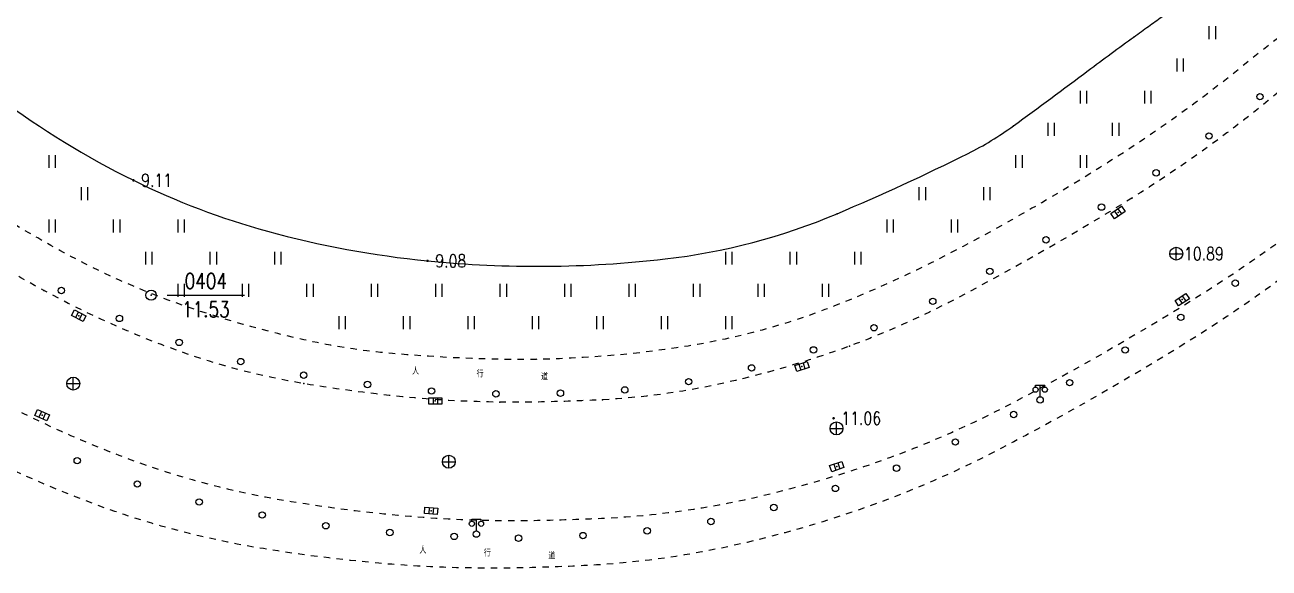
# Model space of a CAD drawing. Extents: x 940 to 2162, y 608 to 1562.
# Drawn here: x 1108.6 to 1205.1, y 609 to 651.1 of the extents above; entities that cross this region are included whole.
import ezdxf
from ezdxf.enums import TextEntityAlignment as Align

# ---------------------------------------------------------------- set-up
doc = ezdxf.new("R2010")
doc.units = 0
doc.header["$LTSCALE"] = 0.5
doc.header["$PDSIZE"] = 0.2
doc.linetypes.add('X6', pattern=[2, 1, -1])
doc.layers.get('0').update_dxf_attribs({"linetype": 'CONTINUOUS'})
for name, color, linetype in [('DLDW', 11, 'CONTINUOUS'), ('DLSS', 4, 'CONTINUOUS'), ('GCD', 1, 'CONTINUOUS'), ('GXYZ', 2, 'CONTINUOUS'), ('KZD', 1, 'CONTINUOUS'), ('SXSS', 5, 'CONTINUOUS'), ('ZBTZ', 3, 'CONTINUOUS'), ('ZDH', 1, 'CONTINUOUS')]:
    doc.layers.add(name, color=color, linetype=linetype)
doc.styles.add('HZ', font='rs.shx', dxfattribs={"width": 0.8, "bigfont": 'hztxt.shx'})

# ---------------------------------------------------------------- blocks, each defined once
blk = doc.blocks.new('gc043')
for p, q in [((-1, 0), (1, 0)), ((0, -1), (0, 1))]:
    blk.add_line(p, q)
blk.add_circle((0, 0), 1)
blk = doc.blocks.new('gc041')
for p, q in [((-1, 0.5), (1, 0.5)), ((-1, -0.5), (-1, 0.5)), ((-0.33, 0.5), (-0.33, -0.5)), ((0.33, 0.5), (0.33, -0.5)), ((1, 0.5), (1, -0.5)), ((1, -0.5), (-1, -0.5))]:
    blk.add_line(p, q)
blk = doc.blocks.new('gc170')
at = {"linetype": 'Continuous'}
blk.add_circle((0, 0), 0.5, dxfattribs=at)
blk = doc.blocks.new('GC200')
at = {"linetype": 'Continuous', "const_width": 0.2, "flags": 128}
blk.add_lwpolyline([(-0.1, 0, 1), (0.1, 0, 1)], format="xyb", close=True, dxfattribs=at)
blk = doc.blocks.new('gc117')
blk.add_circle((0, 0), 0.8)
blk.add_point((0, 0))
blk = doc.blocks.new('gc121')
for p, q in [((-0.5, -1), (-0.5, 1)), ((0.5, -1), (0.5, 1))]:
    blk.add_line(p, q)
blk = doc.blocks.new('gc097')
for p, q in [((-0.7, 2), (-0.7, 2.3)), ((-0.7, 2.3), (0.7, 2.3)), ((0, 0.5), (0, 2.3)), ((0.7, 2.3), (0.7, 2))]:
    blk.add_line(p, q)
for centre, radius in [((-0.7, 1.6), 0.4), ((0.73, 1.6), 0.4), ((0, 0), 0.5)]:
    blk.add_circle(centre, radius)

msp = doc.modelspace()

# ---------------------------------------------------------------- linework, layer by layer
at = {"layer": 'DLSS', "linetype": 'X6', "flags": 128}
for points in [[(1405.624, 701.519, 0.023491), (1388.946, 697.665, 0.038552), (1378.841, 693.963, 0.006529), (1362.365, 686.181, 0.01772), (1356.259, 682.926, 0.061108), (1340.875, 671.298, -0.068267), (1328.257, 662.041, -0.016009), (1322.768, 659.289, -0.02366), (1319.075, 657.791, -0.045219), (1311.753, 655.94, -0.054238), (1305.676, 655.642, -0.016984), (1302.16, 655.972, -0.008186), (1294.556, 657.073, -0.038193), (1277.652, 661.147, 0.036458), (1258.974, 665.717, 0.035354), (1247.582, 666.819, 0.045553), (1238.471, 666.223, 0.061008), (1228.1, 663.26, 0.040861), (1214.444, 656.12, 0.02985), (1203.233, 648.064, -0.02999), (1192.717, 640.511, -0.020006), (1180.636, 633.548, -0.026961), (1171.369, 629.309, -0.054055), (1160.073, 626.219, -0.04426), (1145.532, 625.191, -0.019079), (1136.568, 625.694, -0.029014), (1130.945, 626.556, -0.033538), (1120.283, 629.591, -0.038874), (1111.674, 633.456, -0.013137), (1106.236, 636.613, -0.020575), (1103.041, 638.768, -0.022143), (1098.098, 642.756, -0.017543), (1092.178, 648.363, -0.021757), (1089.667, 651.146, -0.01219), (1085.315, 656.683, -0.059278), (1079.196, 667.289, -0.062631), (1076.018, 678.349, -0.023199), (1075.31, 684.86, -0.062756), (1075.418, 686.568, -0.014391), (1077.831, 697.485, 0.00835), (1082.317, 716.674, 0.00067), (1087.064, 738.772, 0.004508), (1087.747, 742.12, 0.013968), (1088.586, 747.179, 0.003122), (1091.46, 769.142, 0.007981), (1093.75, 790.285, 0.017627), (1094.307, 800.086, 0.024093), (1094.112, 807.365, 0.011914), (1092.709, 821.525, 0.010278), (1091.978, 826.602, 0.009428), (1090.967, 832.077, 0.063866), (1090.093, 834.638, 0.027206), (1087.788, 838.75, 0.027206)], [(1406.22, 698.247, 0.023491), (1389.846, 694.463, 0.038552), (1380.222, 690.938, 0.006529), (1363.824, 683.193, 0.01772), (1357.926, 680.049, 0.061108), (1343.188, 668.909, -0.068267), (1329.842, 659.117, -0.016009), (1324.163, 656.27, -0.02366), (1320.178, 654.654, -0.045219), (1312.273, 652.656, -0.054238), (1305.478, 652.323, -0.016984), (1301.738, 652.674, -0.008186), (1294.026, 653.79, -0.038193), (1276.629, 657.983, 0.036458), (1258.421, 662.438, 0.035354), (1247.496, 663.494, 0.045553), (1238.989, 662.938, 0.061008), (1229.395, 660.198, 0.040861), (1216.22, 653.309, 0.030612), (1205.075, 645.274, -0.032321), (1194.492, 637.699, -0.018438), (1180.8, 629.864, -0.032389), (1172.587, 626.215, -0.034847), (1162.45, 623.26, -0.040464), (1153.434, 622.052, -0.007224), (1149.162, 621.89, -0.008372), (1145.473, 621.866, -0.021019), (1138.428, 622.234, -0.01798), (1130.251, 623.304, -0.044583), (1120.557, 625.833, -0.038874), (1110.081, 630.537, -0.013137), (1104.492, 633.782, -0.020575), (1101.07, 636.09, -0.022143), (1095.897, 640.263, -0.017543), (1089.808, 646.03, -0.021757), (1087.103, 649.028, -0.01219), (1082.651, 654.693, -0.059278), (1076.139, 665.979, -0.062631), (1072.732, 677.837, -0.023199), (1071.991, 684.654, -0.062756), (1072.152, 687.192, -0.014391), (1074.606, 698.295, 0.00835), (1079.067, 717.377, 0.00067), (1083.812, 739.466, 0.004508), (1084.483, 742.755, 0.013968), (1085.291, 747.631, 0.003122), (1088.16, 769.553, 0.007981), (1090.439, 790.59, 0.017627), (1090.982, 800.157, 0.024093), (1090.796, 807.116, 0.011914), (1089.409, 821.118, 0.010278), (1088.697, 826.06, 0.009428), (1087.709, 831.412, 0.063866), (1087.108, 833.172, 0.027206), (1084.98, 836.969)], [(1407.869, 689.19, 0.023491), (1392.338, 685.601, 0.038552), (1384.045, 682.563, 0.006529), (1367.864, 674.921, 0.01772), (1362.542, 672.084, 0.061108), (1349.592, 662.295, -0.068267), (1334.229, 651.023, -0.016009), (1328.022, 647.912, -0.02366), (1323.231, 645.969, -0.045219), (1313.715, 643.563, -0.054238), (1304.931, 643.133, -0.016984), (1300.568, 643.542, -0.008186), (1292.558, 644.702, -0.038193), (1273.795, 649.224, 0.036458), (1256.89, 653.36, 0.035354), (1247.259, 654.292, 0.045553), (1240.423, 653.844, 0.061008), (1232.981, 651.719, 0.040861), (1221.137, 645.526, 0.030612), (1210.905, 638.15, -0.032321), (1199.356, 629.883, -0.018438), (1185.074, 621.711, -0.032389), (1175.773, 617.578, -0.034847), (1164.406, 614.264, -0.040464), (1153.915, 612.859, -0.007224), (1149.377, 612.687, -0.008372), (1145.38, 612.661, -0.021019), (1137.562, 613.069, -0.01798), (1128.729, 614.225, -0.044583), (1117.45, 617.167, -0.038874), (1105.67, 622.457, -0.013137), (1099.662, 625.945, -0.020575), (1095.612, 628.676, -0.022143), (1089.806, 633.361, -0.017543), (1083.247, 639.572, -0.021757), (1080.006, 643.165, -0.01219), (1075.276, 649.182, -0.059278), (1067.678, 662.353, -0.062631), (1063.636, 676.419, -0.023199), (1062.802, 684.084, -0.062756), (1063.11, 688.92, -0.014391), (1065.678, 700.54, 0.00835), (1070.069, 719.323, 0.00067), (1074.809, 741.387, 0.004508), (1075.447, 744.514, 0.013968), (1076.171, 748.882, 0.003122), (1079.025, 770.69, 0.007981), (1081.272, 791.435, 0.017627), (1081.778, 800.354, 0.024093), (1081.616, 806.427, 0.011914), (1080.272, 819.993, 0.010278), (1079.614, 824.56, 0.008973), (1078.738, 829.33, 0.078236), (1078.021, 832.169, 0.025256)], [(1406.538, 685.556, 0.023491), (1391.227, 682.018, 0.038552), (1383.28, 679.107, 0.006529), (1367.156, 671.492, 0.01772), (1361.984, 668.734, 0.061108), (1349.5, 659.298, -0.068267), (1333.611, 647.641, -0.016009), (1327.268, 644.461, -0.02366), (1322.266, 642.432, -0.045219), (1312.33, 639.92, -0.054238), (1303.028, 639.465, -0.016984), (1298.503, 639.889, -0.008186), (1290.415, 641.06, -0.038193), (1271.297, 645.668, 0.036458), (1254.731, 649.721, 0.035354), (1245.437, 650.62, 0.045553), (1239.036, 650.201, 0.061008), (1232.154, 648.236, 0.040861), (1220.658, 642.224, 0.030612), (1210.664, 635.019, -0.032321), (1198.862, 626.572, -0.018438), (1184.427, 618.312, -0.032389), (1174.842, 614.053, -0.034847), (1163.155, 610.646, -0.040464), (1152.28, 609.189, -0.007224), (1147.673, 609.015, -0.008372), (1143.595, 608.988, -0.021019), (1135.576, 609.407, -0.01798), (1126.572, 610.585, -0.044583), (1114.88, 613.636, -0.038874), (1102.76, 619.078, -0.013137), (1096.643, 622.629, -0.020575), (1092.43, 625.471, -0.022143), (1086.458, 630.289, -0.017543), (1079.777, 636.615, -0.021757), (1076.396, 640.363, -0.01219), (1071.595, 646.473, -0.059278), (1063.712, 660.134, -0.062631), (1059.506, 674.775, -0.023199), (1058.648, 682.662, -0.062756), (1058.993, 688.096, -0.014391), (1061.592, 699.851, 0.00835), (1065.964, 718.555, 0.00067), (1070.703, 740.614, 0.004508), (1071.332, 743.698, 0.013968), (1072.034, 747.934, 0.003122), (1074.884, 769.713, 0.007981), (1077.123, 790.382, 0.017627), (1077.62, 799.132, 0.024093), (1077.464, 804.973, 0.011914), (1076.131, 818.425, 0.010278), (1075.487, 822.895, 0.008362), (1074.691, 827.262, 0.022488), (1073.42, 829.479, 0.022488)]]:
    msp.add_lwpolyline(points, format="xyb", dxfattribs=at)
at = {"layer": 'KZD', "linetype": 'Continuous'}
msp.add_line((1119.656, 630.168), (1125.656, 630.168), dxfattribs=at)
at = {"layer": 'SXSS', "linetype": 'Continuous', "flags": 128}
msp.add_lwpolyline([(1101.766, 756.29, 0.014959), (1097.637, 752.312, 0.04404), (1096.401, 750.802, 0.096481), (1087.79, 730.751, 0.051721), (1083.353, 690.556, 0.015844), (1083.74, 675.15, 0.061945), (1084.45, 671.259, 0.075988), (1087.58, 664.876, 0.04173), (1095.798, 654.94, 0.0388), (1106.608, 645.482, 0.045561), (1117.041, 639.083, 0.047957), (1127.438, 635.131, 0.042206), (1139.859, 632.831, 0.053405), (1158.281, 632.978, 0.071458), (1171.625, 636.491, 0.015598), (1181.786, 641.166, 0.042414), (1185.304, 643.31, 0.002696), (1191.093, 647.596, -0.004368), (1194.674, 650.23, -0.000025), (1195.787, 651.034, -0.000027), (1196.82, 651.779, -0.001762), (1197.265, 652.098, -0.000737), (1198.332, 652.854)], format="xyb", dxfattribs=at)
at = {"layer": 'ZDH', "linetype": 'Continuous'}
for p in [(1194.674, 650.23, 9.068), (1194.674, 650.23, 9.068), (1185.304, 643.31, 9.083), (1185.304, 643.31, 9.083), (1117.041, 639.083, 9.114), (1117.041, 639.083, 9.114), (1194.492, 637.699, 10.866), (1194.492, 637.699, 10.866), (1171.625, 636.491, 9.073), (1171.625, 636.491, 9.073), (1193.423, 636.582, 10.854), (1193.423, 636.582, 10.854), (1197.938, 633.388, 10.886), (1197.938, 633.388, 10.886), (1139.859, 632.831, 9.084), (1139.859, 632.831, 9.084), (1110.081, 630.537, 11.425), (1110.081, 630.537, 11.425), (1198.398, 629.825, 10.859), (1198.398, 629.825, 10.859), (1112.799, 628.574, 11.408), (1112.799, 628.574, 11.408), (1172.587, 626.215, 10.993), (1172.587, 626.215, 10.993), (1168.903, 624.633, 11.033), (1168.903, 624.633, 11.031), (1168.903, 624.633, 11.033), (1168.903, 624.633, 11.031), (1112.369, 623.305, 11.433), (1112.369, 623.305, 11.433), (1130.251, 623.304, 11.279), (1130.251, 623.304, 11.279), (1140.456, 621.957, 11.242), (1140.456, 621.957, 11.242), (1145.473, 621.866, 11.199), (1145.473, 621.866, 11.199), (1153.434, 622.052, 11.142), (1153.434, 622.052, 11.142), (1109.961, 620.851, 11.404), (1109.961, 620.851, 11.404), (1171.564, 619.855, 11.05), (1171.564, 619.855, 11.05), (1171.581, 619.824, 11.058), (1171.581, 619.824, 11.058), (1141.505, 617.238, 11.285), (1141.505, 617.238, 11.285), (1171.6, 616.866, 11.011), (1171.6, 616.866, 11.011), (1140.13, 613.431, 11.245), (1140.13, 613.431, 11.245)]:
    msp.add_point(p, dxfattribs=at)

# ---------------------------------------------------------------- block references
at = {"layer": 'DLDW', "linetype": 'Continuous', "xscale": 0.5, "yscale": 0.5}
for p in [(1187.375, 622.034), (1143.644, 611.623)]:
    msp.add_blockref('gc097', p, dxfattribs=at)
at = {"layer": 'GCD', "linetype": 'Continuous'}
ref = msp.add_blockref('GC200', (1117.041, 639.083, 9.114), dxfattribs=dict(at, xscale=0.5, yscale=0.5, zscale=0.5))
ref.add_attrib('height', '9.11', dxfattribs={"linetype": 'Continuous', "height": 1, "style": 'HZ', "width": 0.8}).set_placement((1117.641, 639.083, 9.114), align=Align.MIDDLE_LEFT)
ref = msp.add_blockref('GC200', (1139.859, 632.831, 9.084), dxfattribs=dict(at, xscale=0.5, yscale=0.5, zscale=0.5))
ref.add_attrib('height', '9.08', dxfattribs={"linetype": 'Continuous', "height": 1, "style": 'HZ', "width": 0.8}).set_placement((1140.459, 632.831, 9.084), align=Align.MIDDLE_LEFT)
ref = msp.add_blockref('GC200', (1197.938, 633.388, 10.886), dxfattribs=dict(at, xscale=0.5, yscale=0.5, zscale=0.5))
ref.add_attrib('height', '10.89', dxfattribs={"linetype": 'Continuous', "height": 1, "style": 'HZ', "width": 0.8}).set_placement((1198.538, 633.388, 10.886), align=Align.MIDDLE_LEFT)
ref = msp.add_blockref('GC200', (1171.354, 620.615, 11.06), dxfattribs=dict(at, xscale=0.5, yscale=0.5, zscale=0.5))
ref.add_attrib('height', '11.06', dxfattribs={"linetype": 'Continuous', "height": 1, "style": 'HZ', "width": 0.8}).set_placement((1171.954, 620.615, 11.06), align=Align.MIDDLE_LEFT)
at = {"layer": 'GXYZ', "linetype": 'Continuous', "yscale": 0.5, "zscale": 0.5}
for p, xscale, rotation in [((1193.423, 636.582, 10.854), 0.5, 35.2888544784443), ((1198.398, 629.825, 10.859), 0.4999999999999999, 33.01055796334717), ((1112.799, 628.574, 11.408), 0.4999999999999999, 332.5956968648816), ((1168.903, 624.633, 11.031), 0.5, 17.99532331716214), ((1109.961, 620.851, 11.404), 0.5, 335.8843665672993), ((1171.6, 616.866, 11.011), 0.5, 19.2272336899761), ((1140.13, 613.431, 11.245), 0.5, 355.2257214281229)]:
    msp.add_blockref('gc041', p, dxfattribs=dict(at, xscale=xscale, rotation=rotation))
at = {"layer": 'GXYZ', "linetype": 'Continuous', "xscale": 0.5, "yscale": 0.5}
for p in [(1197.938, 633.388, 10.886), (1112.369, 623.305, 11.433), (1171.581, 619.824, 11.058), (1141.505, 617.238, 11.285)]:
    msp.add_blockref('gc043', p, dxfattribs=at)
at = {"layer": 'GXYZ', "linetype": 'Continuous', "xscale": 0.5, "yscale": 0.5, "zscale": 0.5}
msp.add_blockref('gc041', (1140.456, 621.957, 11.242), dxfattribs=at)
at = {"layer": 'KZD', "linetype": 'Continuous', "xscale": 0.5, "yscale": 0.5}
msp.add_blockref('gc117', (1118.406, 630.168, 11.526), dxfattribs=at)
at = {"layer": 'ZBTZ', "linetype": 'Continuous', "xscale": 0.5, "yscale": 0.5}
for p in [(1200.749, 650.54), (1198.249, 648.04), (1190.749, 645.54), (1195.749, 645.54), (1188.249, 643.04), (1193.249, 643.04), (1110.749, 640.54), (1185.749, 640.54), (1190.749, 640.54), (1113.249, 638.04), (1178.249, 638.04), (1183.249, 638.04), (1110.749, 635.54), (1115.749, 635.54), (1120.749, 635.54), (1175.749, 635.54), (1180.749, 635.54), (1118.249, 633.04), (1123.249, 633.04), (1128.249, 633.04), (1163.249, 633.04), (1168.249, 633.04), (1173.249, 633.04), (1120.749, 630.54), (1125.749, 630.54), (1130.749, 630.54), (1135.749, 630.54), (1140.749, 630.54), (1145.749, 630.54), (1150.749, 630.54), (1155.749, 630.54), (1160.749, 630.54), (1165.749, 630.54), (1170.749, 630.54), (1133.249, 628.04), (1138.249, 628.04), (1143.249, 628.04), (1148.249, 628.04), (1153.249, 628.04), (1158.249, 628.04), (1163.249, 628.04)]:
    msp.add_blockref('gc121', p, dxfattribs=at)
at = {"layer": 'ZBTZ', "linetype": 'Continuous', "yscale": 0.5}
for p, xscale, rotation in [((1204.433, 645.577, 10.398), 0.5, 219.1220139289884), ((1200.476, 642.52, 10.398), 0.5, 216.2608672014742), ((1196.373, 639.665, 10.398), 0.5, 213.39972047396), ((1192.139, 637.005, 10.398), 0.5, 211.2565284428009), ((1187.835, 634.461, 10.398), 0.5, 209.91367813925), ((1183.472, 632.019, 10.398), 0.5, 208.570827835699), ((1202.517, 631.101), 0.4999999999999999, 216.766726378376), ((1111.447, 630.533, 10.398), 0.5, 152.3059483365692), ((1179.047, 629.691, 10.398), 0.4999999999999999, 206.3068849393202), ((1115.95, 628.362, 10.398), 0.5, 156.2130104615706), ((1198.286, 628.447), 0.5, 210.4676436570902), ((1174.489, 627.64, 10.398), 0.5, 202.1427991492222), ((1120.591, 626.502, 10.398), 0.5, 160.1200725865721), ((1169.794, 625.921, 10.398), 0.5, 198.1717657512967), ((1193.977, 625.912), 0.5, 210.4676436570902), ((1125.362, 625.012, 10.398), 0.4999999999999999, 165.2199017741731), ((1164.996, 624.52, 10.398), 0.4999999999999999, 194.3622409633406), ((1130.247, 623.955, 10.398), 0.5, 170.3680119943351), ((1160.112, 623.454, 10.398), 0.5, 189.9520952000985), ((1189.667, 623.377), 0.5, 210.4676436570902), ((1135.194, 623.231, 10.398), 0.5, 172.9387147564029), ((1140.168, 622.73, 10.398), 0.5, 175.7631242199706), ((1145.163, 622.511, 10.398), 0.5, 179.2018144870812), ((1150.162, 622.558, 10.398), 0.5, 181.7333019157597), ((1155.155, 622.812, 10.398), 0.5, 184.8045667435599), ((1185.325, 620.904), 0.5, 205.2085996879441), ((1180.801, 618.774), 0.5, 205.2085996879441), ((1112.68, 617.322), 0.4999999999999999, 158.7923118484732), ((1176.24, 616.737), 0.5, 198.2754115628724), ((1117.341, 615.514), 0.4999999999999999, 158.7923118484732), ((1171.493, 615.169), 0.5, 198.2754115628724), ((1122.141, 614.114), 0.5, 163.9233921188382), ((1166.721, 613.686), 0.4999999999999999, 192.5416854601493), ((1127.033, 613.105), 0.4999999999999999, 169.6547788981166), ((1131.962, 612.274), 0.5, 173.910189663701), ((1136.933, 611.744), 0.5, 173.910189663701), ((1156.897, 611.879), 0.4999999999999999, 187.1451600435623), ((1161.841, 612.6), 0.4999999999999999, 192.5416854601493), ((1141.921, 611.445), 0.5, 178.4273589530753), ((1146.919, 611.308), 0.5, 178.4273589530753), ((1151.915, 611.508), 0.4999999999999999, 182.2963358129335)]:
    msp.add_blockref('gc170', p, dxfattribs=dict(at, xscale=xscale, rotation=rotation))

# ---------------------------------------------------------------- texts
at = {"layer": 'DLSS', "linetype": 'Continuous', "style": 'HZ', "width": 0.8}
for s, p in [('人', (1138.659, 624.008)), ('行', (1143.661, 623.792)), ('道', (1148.664, 623.577)), ('人', (1139.225, 610.108)), ('行', (1144.227, 609.892)), ('道', (1149.229, 609.677))]:
    msp.add_text(s, height=0.5, dxfattribs=at).set_placement(p)
at = {"layer": 'KZD', "linetype": 'Continuous', "style": 'HZ', "width": 0.8}
for s, p in [('0404', (1122.656, 631.268)), ('11.53', (1122.656, 629.068))]:
    msp.add_text(s, height=1.2, dxfattribs=at).set_placement(p, align=Align.MIDDLE)

doc.saveas('drawing.dxf')
